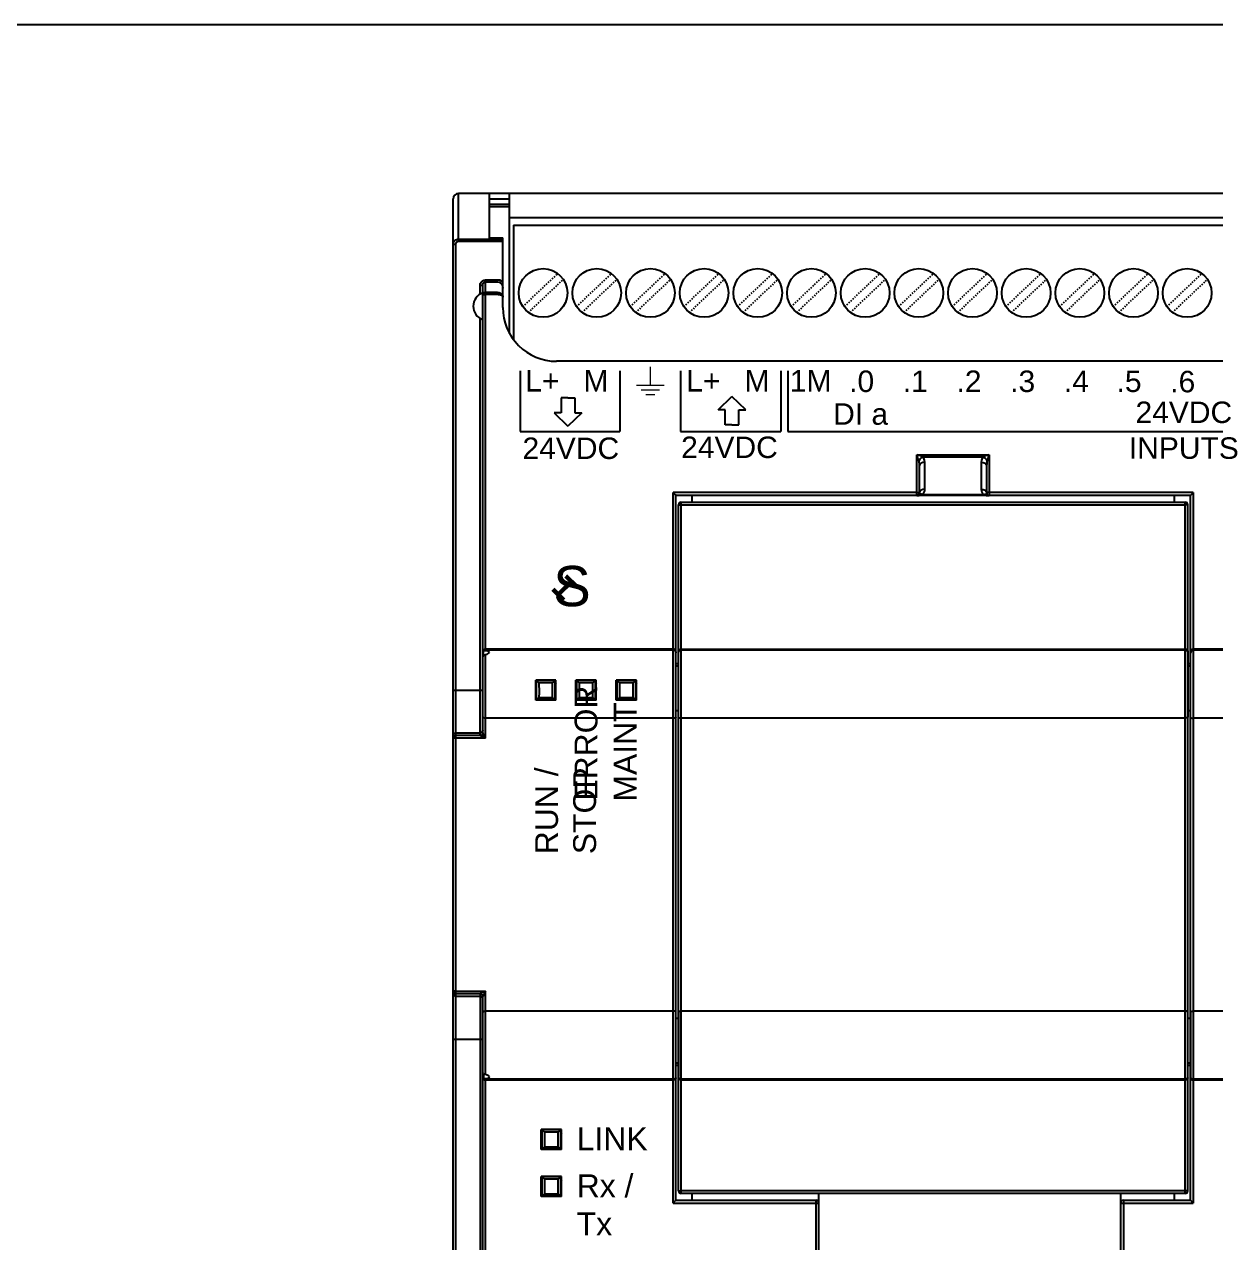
# Model space of a CAD drawing. Header units: inches. Extents: x 57 to 2760, y -193 to 2149.
# Drawn here: x 208 to 296.8, y 1924.6 to 2015.4 of the extents above; entities that cross this region are included whole.
import ezdxf

# ---------------------------------------------------------------- set-up
doc = ezdxf.new("R2010")
doc.units = ezdxf.units.IN
doc.header["$MEASUREMENT"] = 0
doc.linetypes.add('DOT', pattern=[0.2, 0.1, -0.1])
doc.styles.get("Standard").update_dxf_attribs({"font": 'arial.ttf'})

msp = doc.modelspace()

# ---------------------------------------------------------------- linework, layer by layer
at = {"color": 7, "linetype": 'Continuous'}
for p, q in [((239.97114, 1903.19462), (239.97114, 2002.39462)), ((240.37114, 1999.23994), (240.37114, 2002.79462)), ((349.57114, 2002.79462), (240.37114, 2002.79462)), ((242.67114, 1999.47104), (242.67114, 2002.79462)), ((242.67114, 2002.39462), (244.17114, 2002.39462)), ((244.17114, 1992.35813), (244.17114, 2002.79462)), ((242.67114, 2001.99462), (244.17114, 2001.99462)), ((244.17114, 2001.79462), (242.67114, 2001.79462)), ((325.17114, 2000.98462), (244.17114, 2000.98462)), ((244.46114, 2000.44462), (244.46114, 1991.90801)), ((244.46114, 2000.44462), (324.88114, 2000.44462)), ((242.67114, 1999.49763), (243.67114, 1999.49763)), ((243.67114, 1994.29462), (243.67114, 1999.49762)), ((240.17114, 1906.56641), (240.17114, 1999.02283)), ((240.37114, 1999.39967), (243.67114, 1999.39967)), ((240.37114, 1999.23994), (243.67114, 1999.23994)), ((243.67114, 1999.47104), (242.67114, 1999.47104)), ((241.97114, 1995.29265), (241.97114, 1995.93713)), ((242.17114, 1968.58396), (242.17114, 1995.96728)), ((242.37114, 1968.73047), (242.37114, 1996.3686)), ((242.37114, 1996.3686), (243.27114, 1996.3686)), ((242.37114, 1996.20602), (243.27114, 1996.20602)), ((243.27114, 1995.4303), (242.37114, 1995.4303)), ((243.27114, 1995.25745), (242.37114, 1995.25745)), ((241.97114, 1962.41023), (241.97114, 1993.49659)), ((335.67114, 1990.29462), (247.67117, 1990.29462)), ((274.52114, 1980.29462), (274.52114, 1983.33095)), ((274.62741, 1983.0108), (274.52114, 1983.33095)), ((274.6697, 1983.28107), (274.52114, 1983.33095)), ((274.52114, 1983.33095), (279.92114, 1983.33095)), ((274.78901, 1983.24028), (274.6697, 1983.28107)), ((274.88638, 1983.2064), (274.78901, 1983.24028)), ((274.96597, 1983.17812), (274.88638, 1983.2064)), ((274.96597, 1983.17812), (279.47631, 1983.17812)), ((279.553, 1983.20538), (279.47631, 1983.17812)), ((279.64893, 1983.23879), (279.553, 1983.20538)), ((279.76996, 1983.28018), (279.64893, 1983.23879)), ((279.92114, 1983.33095), (279.76996, 1983.28018)), ((279.92114, 1983.33095), (279.84941, 1983.11541)), ((279.92114, 1983.33095), (279.92114, 1980.29462)), ((274.66942, 1982.88252), (274.62741, 1983.0108)), ((274.72114, 1980.49462), (274.72114, 1982.50865)), ((275.12114, 1980.77055), (275.12114, 1982.78458)), ((279.32114, 1982.78458), (279.32114, 1980.77055)), ((279.72114, 1982.50865), (279.72114, 1980.49462)), ((279.84941, 1983.11541), (279.77286, 1982.88252)), ((256.37114, 1927.5811), (256.37114, 1980.50814)), ((274.52114, 1980.50814), (256.37114, 1980.50814)), ((295.12114, 1980.50814), (279.92114, 1980.50814)), ((295.12114, 1980.50814), (295.12114, 1927.5811)), ((256.57114, 1968.66673), (256.57114, 1980.29507)), ((256.57114, 1927.79417), (256.57114, 1980.29507)), ((294.92114, 1980.29462), (256.57114, 1980.29462)), ((256.77114, 1928.49462), (256.77114, 1979.59462)), ((256.97114, 1928.29462), (256.97114, 1979.79462)), ((256.97114, 1979.79462), (294.52114, 1979.79462)), ((256.97114, 1979.79462), (294.52114, 1979.79462)), ((256.97114, 1979.6077), (294.52114, 1979.6077)), ((257.77114, 1979.79462), (257.77114, 1980.29462)), ((279.92114, 1980.29462), (274.52114, 1980.29462)), ((274.73927, 1980.3968), (274.66594, 1980.35665)), ((274.73412, 1980.30764), (274.79633, 1980.3169)), ((279.48675, 1980.35666), (274.95552, 1980.35666)), ((279.70301, 1980.3968), (279.77635, 1980.35666)), ((279.81582, 1980.29773), (279.92114, 1980.29462)), ((293.72114, 1979.79462), (293.72114, 1980.29462)), ((294.52114, 1928.29462), (294.52114, 1979.79462)), ((294.72114, 1928.49462), (294.72114, 1979.59462)), ((294.92114, 1927.79417), (294.92114, 1980.29507)), ((242.18636, 1968.66021), (242.17114, 1968.58396)), ((242.22114, 1968.67134), (242.18407, 1968.61279)), ((242.22114, 1968.36352), (242.22114, 1968.67134)), ((256.37114, 1968.8506), (242.37114, 1968.8506)), ((256.37114, 1968.7832), (242.37114, 1968.7832)), ((256.55592, 1968.66021), (256.57114, 1968.58396)), ((256.97114, 1968.8506), (294.52114, 1968.8506)), ((294.52114, 1968.7832), (256.97114, 1968.7832)), ((294.72114, 1968.58396), (294.69434, 1968.68358)), ((294.70539, 1968.73824), (294.72114, 1968.66673)), ((294.72114, 1968.66673), (294.72114, 1963.79106)), ((347.57114, 1968.8506), (295.12114, 1968.8506)), ((347.57114, 1968.7832), (295.12114, 1968.7832)), ((242.18407, 1968.61279), (242.17114, 1968.54547)), ((242.17114, 1962.60947), (242.17114, 1968.54547)), ((242.37114, 1962.21162), (242.37114, 1968.44026)), ((256.57114, 1941.79818), (256.57114, 1968.58396)), ((256.77114, 1967.74748), (256.57114, 1967.74748)), ((294.92114, 1967.74748), (294.72114, 1967.74748)), ((256.77114, 1967.58777), (256.57114, 1967.58777)), ((294.92114, 1967.58777), (294.72114, 1967.58777)), ((246.11947, 1966.54629), (246.16438, 1966.50138)), ((247.62281, 1966.54629), (246.11947, 1966.54629)), ((246.16438, 1966.50138), (246.19361, 1966.50086)), ((246.19361, 1966.50086), (246.20823, 1966.5006)), ((247.53405, 1966.5006), (246.20823, 1966.5006)), ((247.37715, 1966.33677), (246.36513, 1966.33677)), ((247.53405, 1966.5006), (247.5779, 1966.50138)), ((247.62281, 1966.54629), (247.5779, 1966.50138)), ((247.59658, 1966.02065), (247.59575, 1965.8733)), ((247.6221, 1966.30786), (247.60425, 1966.29458)), ((247.60425, 1966.29458), (247.62186, 1966.22888)), ((249.16438, 1966.50138), (249.11947, 1966.54629)), ((250.62281, 1966.54629), (249.11947, 1966.54629)), ((249.13803, 1966.29458), (249.12041, 1966.22888)), ((249.14572, 1966.01794), (249.14417, 1966.1434)), ((249.14654, 1965.87047), (249.14572, 1966.01794)), ((249.16438, 1966.50138), (249.19361, 1966.50086)), ((249.19361, 1966.50086), (249.20823, 1966.5006)), ((250.53405, 1966.5006), (249.20823, 1966.5006)), ((250.37715, 1966.33677), (249.36513, 1966.33677)), ((250.53405, 1966.5006), (250.5779, 1966.50138)), ((250.5779, 1966.50138), (250.62281, 1966.54629)), ((250.59658, 1966.02065), (250.59575, 1965.8733)), ((250.6221, 1966.30786), (250.60425, 1966.29458)), ((250.60425, 1966.29458), (250.62186, 1966.22888)), ((252.16438, 1966.50138), (252.11947, 1966.54629)), ((253.62281, 1966.54629), (252.11947, 1966.54629)), ((252.13803, 1966.29458), (252.12041, 1966.22888)), ((252.14572, 1966.01794), (252.14417, 1966.1434)), ((252.14654, 1965.87047), (252.14572, 1966.01794)), ((252.16438, 1966.50138), (252.19361, 1966.50086)), ((252.19361, 1966.50086), (252.20823, 1966.5006)), ((253.53405, 1966.5006), (252.20823, 1966.5006)), ((253.37715, 1966.33677), (252.36513, 1966.33677)), ((253.53405, 1966.5006), (253.5779, 1966.50138)), ((253.5779, 1966.50138), (253.62281, 1966.54629)), ((253.59658, 1966.02065), (253.59575, 1965.8733)), ((253.6221, 1966.30786), (253.60425, 1966.29458)), ((253.60425, 1966.29458), (253.62186, 1966.22888)), ((239.97114, 1965.79462), (242.17114, 1965.79462)), ((246.11947, 1965.04295), (246.16438, 1965.08786)), ((247.62281, 1965.04295), (246.11947, 1965.04295)), ((246.20822, 1965.08864), (246.16438, 1965.08786)), ((246.20822, 1965.08864), (247.53406, 1965.08864)), ((246.36513, 1965.25247), (247.37715, 1965.25247)), ((247.54867, 1965.08838), (247.53406, 1965.08864)), ((247.5779, 1965.08786), (247.54867, 1965.08838)), ((247.62281, 1965.04295), (247.5779, 1965.08786)), ((247.59575, 1965.8733), (247.59574, 1965.71831)), ((247.59574, 1965.71831), (247.59656, 1965.5705)), ((247.59656, 1965.5705), (247.59813, 1965.44499)), ((247.60425, 1965.29466), (247.62187, 1965.36036)), ((249.16438, 1965.08786), (249.11947, 1965.04295)), ((250.62281, 1965.04295), (249.11947, 1965.04295)), ((249.12018, 1965.28138), (249.13803, 1965.29466)), ((249.13803, 1965.29466), (249.12041, 1965.36036)), ((249.14569, 1965.56763), (249.14653, 1965.71511)), ((249.14653, 1965.71511), (249.14654, 1965.87047)), ((249.20822, 1965.08864), (249.16438, 1965.08786)), ((249.20822, 1965.08864), (250.53406, 1965.08864)), ((249.36513, 1965.25247), (250.37715, 1965.25247)), ((250.5779, 1965.08786), (250.53406, 1965.08864)), ((250.5779, 1965.08786), (250.62281, 1965.04295)), ((250.59575, 1965.8733), (250.59574, 1965.71831)), ((250.59574, 1965.71831), (250.59656, 1965.5705)), ((250.59656, 1965.5705), (250.59813, 1965.44499)), ((250.60425, 1965.29466), (250.62187, 1965.36036)), ((252.16438, 1965.08786), (252.11947, 1965.04295)), ((253.62281, 1965.04295), (252.11947, 1965.04295)), ((252.12018, 1965.28138), (252.13803, 1965.29466)), ((252.13803, 1965.29466), (252.12041, 1965.36036)), ((252.14569, 1965.56763), (252.14653, 1965.71511)), ((252.14653, 1965.71511), (252.14654, 1965.87047)), ((252.20822, 1965.08864), (252.16438, 1965.08786)), ((252.20822, 1965.08864), (253.53406, 1965.08864)), ((252.36513, 1965.25247), (253.37715, 1965.25247)), ((253.5779, 1965.08786), (253.53406, 1965.08864)), ((253.5779, 1965.08786), (253.62281, 1965.04295)), ((253.59575, 1965.8733), (253.59574, 1965.71831)), ((253.59574, 1965.71831), (253.59656, 1965.5705)), ((253.59656, 1965.5705), (253.59813, 1965.44499)), ((253.60425, 1965.29466), (253.62187, 1965.36036)), ((256.77114, 1964.2614), (256.57114, 1964.2614)), ((294.92114, 1964.2614), (294.72114, 1964.2614)), ((256.37114, 1963.71075), (242.37114, 1963.71075)), ((294.52114, 1963.71075), (256.97114, 1963.71075)), ((347.57114, 1963.71075), (295.12114, 1963.71075)), ((240.17114, 1962.6068), (241.97114, 1962.6068)), ((241.97356, 1962.40638), (240.17114, 1962.40638)), ((242.04681, 1962.37193), (242.00943, 1962.3899)), ((242.13293, 1962.32986), (242.04681, 1962.37193)), ((242.19029, 1962.57067), (242.1783, 1962.5939)), ((242.23593, 1962.48079), (242.19029, 1962.57067)), ((242.37114, 1962.21162), (242.23593, 1962.48079)), ((242.37114, 1962.21162), (240.17114, 1962.21162)), ((240.17114, 1943.37762), (242.37114, 1943.37762)), ((242.07502, 1943.23102), (242.03478, 1943.2115)), ((242.19336, 1943.28918), (242.07502, 1943.23102)), ((242.37114, 1943.37762), (242.19336, 1943.28918)), ((242.37114, 1943.37762), (242.22308, 1943.08304)), ((242.37114, 1937.14898), (242.37114, 1943.37762)), ((240.17114, 1943.18286), (241.97356, 1943.18286)), ((240.17114, 1942.98244), (241.97114, 1942.98244)), ((241.97114, 1943.179), (241.97114, 1912.09265)), ((242.17114, 1937.04377), (242.17114, 1942.97977)), ((242.22308, 1943.08304), (242.19385, 1943.02554)), ((256.37114, 1941.87849), (242.37114, 1941.87849)), ((256.77114, 1941.79818), (256.77114, 1937.00654)), ((294.52114, 1941.87849), (256.97114, 1941.87849)), ((294.92114, 1941.79818), (294.92114, 1937.00527)), ((347.57114, 1941.87849), (295.12114, 1941.87849)), ((256.77114, 1941.32784), (256.57114, 1941.32784)), ((294.92114, 1941.32784), (294.72114, 1941.32784)), ((239.97114, 1939.79462), (242.17114, 1939.79462)), ((256.77114, 1938.00147), (256.57114, 1938.00147)), ((256.77114, 1937.84176), (256.57114, 1937.84176)), ((294.92114, 1938.00147), (294.72114, 1938.00147)), ((294.92114, 1937.84176), (294.72114, 1937.84176)), ((242.17114, 1909.62194), (242.17114, 1937.00527)), ((242.22114, 1937.22572), (242.22114, 1936.9179)), ((242.37114, 1909.22064), (242.37114, 1936.85877)), ((256.57114, 1927.79417), (256.57114, 1936.92251)), ((256.7984, 1936.90755), (256.77116, 1937.00511)), ((294.93636, 1936.92903), (294.92114, 1937.00527)), ((256.37114, 1936.80604), (242.37114, 1936.80604)), ((256.37114, 1936.73864), (242.37114, 1936.73864)), ((294.52114, 1936.80874), (256.97114, 1936.80874)), ((294.52114, 1936.74111), (256.97114, 1936.74111)), ((347.57114, 1936.80604), (295.12114, 1936.80604)), ((347.57114, 1936.73864), (295.12114, 1936.73864)), ((248.0394, 1933.07141), (246.53606, 1933.07141)), ((246.53606, 1933.07141), (246.58097, 1933.0265)), ((246.58097, 1933.0265), (246.6102, 1933.02598)), ((246.6102, 1933.02598), (246.62482, 1933.02572)), ((247.95065, 1933.02572), (246.62482, 1933.02572)), ((247.79374, 1932.86189), (246.78172, 1932.86189)), ((247.95065, 1933.02572), (247.99449, 1933.0265)), ((248.0394, 1933.07141), (247.99449, 1933.0265)), ((248.01234, 1932.39842), (248.01233, 1932.24343)), ((248.01317, 1932.54577), (248.01234, 1932.39842)), ((248.03869, 1932.83298), (248.02085, 1932.8197)), ((248.02085, 1932.8197), (248.03846, 1932.754)), ((246.53606, 1931.56807), (246.58097, 1931.61298)), ((248.0394, 1931.56807), (246.53606, 1931.56807)), ((246.62481, 1931.61376), (246.58097, 1931.61298)), ((246.62481, 1931.61376), (247.95065, 1931.61376)), ((246.78172, 1931.77758), (247.79374, 1931.77758)), ((247.96527, 1931.6135), (247.95065, 1931.61376)), ((247.99449, 1931.61298), (247.96527, 1931.6135)), ((248.0394, 1931.56807), (247.99449, 1931.61298)), ((248.01233, 1932.24343), (248.01316, 1932.09562)), ((248.01316, 1932.09562), (248.01472, 1931.97011)), ((248.02085, 1931.81978), (248.03846, 1931.88548)), ((246.53606, 1929.57141), (246.58097, 1929.5265)), ((248.0394, 1929.57141), (246.53606, 1929.57141)), ((246.58097, 1929.5265), (246.6102, 1929.52598)), ((246.6102, 1929.52598), (246.62482, 1929.52572)), ((247.95065, 1929.52572), (246.62482, 1929.52572)), ((247.79374, 1929.36189), (246.78172, 1929.36189)), ((247.95065, 1929.52572), (247.99449, 1929.5265)), ((248.0394, 1929.57141), (247.99449, 1929.5265)), ((248.01234, 1928.89842), (248.01233, 1928.74343)), ((248.01233, 1928.74343), (248.01316, 1928.59562)), ((248.01317, 1929.04577), (248.01234, 1928.89842)), ((248.03869, 1929.33298), (248.02085, 1929.3197)), ((248.02085, 1929.3197), (248.03846, 1929.254)), ((246.53606, 1928.06807), (246.58097, 1928.11298)), ((248.0394, 1928.06807), (246.53606, 1928.06807)), ((246.62481, 1928.11376), (246.58097, 1928.11298)), ((246.62481, 1928.11376), (247.95065, 1928.11376)), ((246.78172, 1928.27758), (247.79374, 1928.27758)), ((247.96527, 1928.1135), (247.95065, 1928.11376)), ((247.99449, 1928.11298), (247.96527, 1928.1135)), ((248.0394, 1928.06807), (247.99449, 1928.11298)), ((248.01316, 1928.59562), (248.01472, 1928.47011)), ((248.02085, 1928.31978), (248.03846, 1928.38548)), ((256.57114, 1927.79462), (267.02114, 1927.79462)), ((294.52114, 1928.48139), (256.97114, 1928.48139)), ((294.52114, 1928.29462), (256.97114, 1928.29462)), ((294.52114, 1928.29462), (256.97114, 1928.29462)), ((257.77114, 1927.79462), (257.77114, 1928.29462)), ((267.02114, 1903.90033), (267.02114, 1927.79462)), ((267.22114, 1904.1282), (267.22114, 1928.29462)), ((289.72114, 1904.12831), (289.72114, 1928.29462)), ((289.92114, 1927.79462), (294.92114, 1927.79462)), ((289.92114, 1927.79462), (289.92114, 1903.90033)), ((293.72114, 1927.79462), (293.72114, 1928.29462)), ((256.37114, 1927.5811), (267.02114, 1927.5811)), ((267.22114, 1904.12831), (267.22114, 1927.59462)), ((289.92114, 1927.5811), (295.12114, 1927.5811))]:
    msp.add_line(p, q, dxfattribs=at)
at = {"linetype": 'DOT'}
for p, q in [((245.16529, 1994.37139), (247.76437, 1996.83344)), ((249.16529, 1994.37139), (251.76437, 1996.83344)), ((253.16529, 1994.37139), (255.76437, 1996.83344)), ((257.16529, 1994.37139), (259.76437, 1996.83344)), ((261.16529, 1994.37139), (263.76437, 1996.83344)), ((265.16529, 1994.37139), (267.76437, 1996.83344)), ((269.16529, 1994.37139), (271.76437, 1996.83344)), ((273.16529, 1994.37139), (275.76437, 1996.83344)), ((277.16529, 1994.37139), (279.76437, 1996.83344)), ((281.16529, 1994.37139), (283.76437, 1996.83344)), ((285.16529, 1994.37139), (287.76437, 1996.83344)), ((289.16529, 1994.37139), (291.76437, 1996.83344)), ((293.16529, 1994.37139), (295.76437, 1996.83344)), ((245.57791, 1993.9358), (248.17699, 1996.39785)), ((249.57791, 1993.9358), (252.17699, 1996.39785)), ((253.57791, 1993.9358), (256.17699, 1996.39785)), ((257.57791, 1993.9358), (260.17699, 1996.39785)), ((261.57791, 1993.9358), (264.17699, 1996.39785)), ((265.57791, 1993.9358), (268.17699, 1996.39785)), ((269.57791, 1993.9358), (272.17699, 1996.39785)), ((273.57791, 1993.9358), (276.17699, 1996.39785)), ((277.57791, 1993.9358), (280.17699, 1996.39785)), ((281.57791, 1993.9358), (284.17699, 1996.39785)), ((285.57791, 1993.9358), (288.17699, 1996.39785)), ((289.57791, 1993.9358), (292.17699, 1996.39785)), ((293.57791, 1993.9358), (296.17699, 1996.39785))]:
    msp.add_line(p, q, dxfattribs=at)
for p, q in [((244.95614, 1989.58839), (244.95614, 1985.07481)), ((252.38614, 1989.58839), (252.38614, 1985.07481)), ((256.91139, 1989.5888), (256.91139, 1985.07521)), ((264.38614, 1989.5888), (264.38614, 1985.07521)), ((264.91139, 1989.5888), (264.91139, 1985.07521)), ((248.01169, 1987.57041), (248.01169, 1986.45202)), ((248.52574, 1987.57041), (248.01169, 1987.57041)), ((248.52574, 1987.57041), (249.03979, 1987.57041)), ((249.03979, 1987.57041), (249.03979, 1986.45202)), ((259.71885, 1986.68158), (260.74695, 1987.67906)), ((261.77506, 1986.68158), (260.74695, 1987.67906)), ((247.49764, 1986.45202), (248.52574, 1985.45454)), ((248.01169, 1986.45202), (247.49764, 1986.45202)), ((249.55384, 1986.45202), (248.52574, 1985.45454)), ((249.03979, 1986.45202), (249.55384, 1986.45202)), ((260.23291, 1986.68158), (259.71885, 1986.68158)), ((260.23291, 1985.56319), (260.23291, 1986.68158)), ((261.261, 1985.56319), (261.261, 1986.68158)), ((261.261, 1986.68158), (261.77506, 1986.68158)), ((244.95614, 1985.07481), (252.38614, 1985.07481)), ((256.91139, 1985.07521), (264.38614, 1985.07521)), ((260.74696, 1985.56319), (260.23291, 1985.56319)), ((260.74695, 1985.56319), (261.261, 1985.56319)), ((264.91139, 1985.07521), (324.38614, 1985.07521)), ((248.28677, 1974.23342), (249.08845, 1973.4415)), ((248.35704, 1974.30458), (249.15871, 1973.51266)), ((248.4273, 1974.37574), (249.22897, 1973.58382)), ((247.3268, 1973.23651), (248.12847, 1972.44459)), ((247.39706, 1973.30766), (248.19874, 1972.51575)), ((247.46732, 1973.37882), (248.269, 1972.58691)), ((248.63602, 1973.89182), (247.79746, 1973.05359)), ((248.70671, 1973.8211), (247.86816, 1972.98286)), ((248.77741, 1973.75037), (247.93885, 1972.91214))]:
    msp.add_line(p, q)
at = {"color": 7, "linetype": 'Continuous', "lineweight": 15}
for p, q in [((254.66764, 1988.50506), (254.66764, 1989.87006)), ((253.64389, 1988.50506), (255.69139, 1988.50506)), ((253.98514, 1988.16381), (255.35014, 1988.16381)), ((254.32639, 1987.82256), (255.00889, 1987.82256))]:
    msp.add_line(p, q, dxfattribs=at)
msp.add_lwpolyline([(60.46636, 2015.39461), (1098.54819, 2015.39461), (1098.54819, 1083.9003), (60.46636, 1083.9003)], close=True)
at = {"color": 7, "linetype": 'Continuous'}
for points in [[(239.97114, 1998.98957), (239.97566, 1999.05103), (239.99043, 1999.1154), (240.01666, 1999.17957), (240.05455, 1999.24022), (240.10333, 1999.29418), (240.16152, 1999.33884), (240.22724, 1999.37221), (240.29802, 1999.39276), (240.37114, 1999.39967)], [(239.97114, 1998.98957), (239.99793, 1999.0062), (240.07114, 1999.01838), (240.17114, 1999.02283)], [(240.17114, 1999.02283), (240.1734, 1999.05536), (240.18078, 1999.08944), (240.19389, 1999.12341), (240.21283, 1999.15552), (240.23722, 1999.18409), (240.26632, 1999.20773), (240.29918, 1999.2254), (240.33457, 1999.23628), (240.37114, 1999.23994)], [(241.97114, 1995.93713), (241.99284, 1996.07728), (242.05386, 1996.19985), (242.14451, 1996.29262), (242.25324, 1996.34938), (242.37114, 1996.3686)], [(242.17114, 1995.9673), (242.14434, 1995.95222), (242.07114, 1995.94117), (241.97114, 1995.93713)], [(242.17114, 1995.96728), (242.18197, 1996.04476), (242.2125, 1996.11264), (242.25787, 1996.16403), (242.31229, 1996.19544), (242.37114, 1996.20602)], [(243.27114, 1996.3686), (243.4137, 1996.35006), (243.54924, 1996.29482), (243.67114, 1996.20376)], [(243.27114, 1996.20602), (243.38861, 1996.18596), (243.49762, 1996.1261), (243.5883, 1996.02838), (243.64943, 1995.89911), (243.67114, 1995.75145)], [(242.17114, 1995.23711), (242.18636, 1995.31104), (242.22972, 1995.37372), (242.2946, 1995.41559), (242.37114, 1995.4303)], [(242.37114, 1995.25745), (242.29435, 1995.2559), (242.22909, 1995.25143), (242.186, 1995.24481), (242.17114, 1995.23711)], [(243.27115, 1995.4303), (243.33808, 1995.42535), (243.39673, 1995.41256), (243.44702, 1995.39458), (243.48982, 1995.37325), (243.52645, 1995.34958), (243.55818, 1995.32385), (243.58619, 1995.29569), (243.61094, 1995.26463), (243.63195, 1995.23099), (243.6487, 1995.19542), (243.66087, 1995.15858), (243.66838, 1995.12073), (243.67114, 1995.07956)], [(243.67114, 1995.07959), (243.66838, 1995.10046), (243.66087, 1995.11964), (243.6487, 1995.13832), (243.63196, 1995.15636), (243.61096, 1995.17341), (243.58621, 1995.18916), (243.5582, 1995.20345), (243.52647, 1995.2165), (243.48986, 1995.2285), (243.44707, 1995.23932), (243.3968, 1995.24845), (243.33816, 1995.25494), (243.27125, 1995.25745)], [(274.96597, 1983.17812), (274.84653, 1983.10166), (274.74307, 1982.99853), (274.66942, 1982.88252)], [(275.12114, 1982.78458), (275.10135, 1982.93403), (275.04761, 1983.06593), (274.96597, 1983.17812)], [(279.47631, 1983.17812), (279.39441, 1983.06554), (279.34065, 1982.93303), (279.32114, 1982.78458)], [(279.47631, 1983.17812), (279.59575, 1983.10167), (279.69921, 1982.99853), (279.77286, 1982.88252)], [(274.72114, 1982.50865), (274.71453, 1982.65075), (274.69663, 1982.77603), (274.66942, 1982.88252)], [(275.12114, 1982.78458), (274.96808, 1982.76358), (274.83831, 1982.70377), (274.75159, 1982.61425), (274.72114, 1982.50865)], [(279.32114, 1982.78458), (279.47421, 1982.76357), (279.60398, 1982.70376), (279.69069, 1982.61424), (279.72114, 1982.50865)], [(279.77286, 1982.88252), (279.74558, 1982.77569), (279.72765, 1982.64977), (279.72114, 1982.50866)], [(256.57114, 1980.29507), (256.55632, 1980.31495), (256.5212, 1980.35381), (256.47503, 1980.40249), (256.42341, 1980.4555), (256.37114, 1980.50814)], [(274.52114, 1980.50814), (274.59544, 1980.50717), (274.66058, 1980.50431), (274.70562, 1980.49984), (274.72114, 1980.49462)], [(275.12114, 1980.77055), (274.96807, 1980.74955), (274.8383, 1980.68973), (274.75159, 1980.60021), (274.72114, 1980.49462)], [(274.95552, 1980.35666), (275.02163, 1980.43962), (275.07361, 1980.5365), (275.10826, 1980.64689), (275.12114, 1980.77055)], [(279.32114, 1980.77055), (279.33402, 1980.64688), (279.36867, 1980.53649), (279.42065, 1980.43961), (279.48675, 1980.35666)], [(279.32114, 1980.77055), (279.47421, 1980.74955), (279.60398, 1980.68973), (279.69069, 1980.60021), (279.72114, 1980.49462)], [(279.92114, 1980.50814), (279.84684, 1980.50717), (279.7817, 1980.50431), (279.73666, 1980.49984), (279.72114, 1980.49462)], [(294.92114, 1980.29507), (294.93596, 1980.31495), (294.97107, 1980.35381), (295.01725, 1980.40249), (295.06886, 1980.4555), (295.12114, 1980.50814)], [(256.77114, 1979.59462), (256.79684, 1979.60104), (256.87016, 1979.60591), (256.97114, 1979.6077)], [(274.52114, 1980.29462), (274.59631, 1980.2962), (274.66741, 1980.30065), (274.73412, 1980.30764)], [(274.95552, 1980.35667), (274.84006, 1980.3968), (274.73927, 1980.3968)], [(274.79633, 1980.3169), (274.85399, 1980.32822), (274.90712, 1980.3415), (274.95553, 1980.35666)], [(279.48675, 1980.35666), (279.54864, 1980.33783), (279.6294, 1980.31986)], [(279.48676, 1980.35665), (279.60222, 1980.3968), (279.70301, 1980.3968)], [(279.6294, 1980.31986), (279.71856, 1980.30636), (279.81582, 1980.29773)], [(294.72114, 1979.59462), (294.69544, 1979.60104), (294.62212, 1979.60591), (294.52114, 1979.6077)], [(242.17114, 1968.66673), (242.18185, 1968.7261), (242.21137, 1968.77733), (242.25514, 1968.81651), (242.30984, 1968.84175), (242.37114, 1968.8506)], [(242.37114, 1968.7832), (242.2946, 1968.76804), (242.22972, 1968.72485), (242.18636, 1968.66021)], [(242.37114, 1968.73047), (242.316, 1968.72631), (242.26359, 1968.70549), (242.22114, 1968.67134)], [(242.67114, 1968.6137), (242.65019, 1968.65723), (242.58898, 1968.69181), (242.49286, 1968.71616), (242.37114, 1968.73047)], [(256.54076, 1968.76415), (256.50099, 1968.80657), (256.44409, 1968.83793), (256.37114, 1968.8506)], [(256.37114, 1968.7832), (256.44768, 1968.76804), (256.51256, 1968.72485), (256.55592, 1968.66021)], [(256.57114, 1968.66673), (256.56382, 1968.71601), (256.54076, 1968.76415)], [(256.77114, 1968.66673), (256.78684, 1968.73814), (256.82928, 1968.79634), (256.89403, 1968.83638), (256.97114, 1968.8506)], [(256.77114, 1968.58396), (256.79793, 1968.68358), (256.87114, 1968.75651), (256.97114, 1968.7832)], [(294.52114, 1968.8506), (294.59813, 1968.83643), (294.66275, 1968.79657), (294.70539, 1968.73824)], [(294.69434, 1968.68358), (294.62114, 1968.75651), (294.52114, 1968.7832)], [(294.92114, 1968.66673), (294.92846, 1968.71601), (294.95152, 1968.76415), (294.99129, 1968.80657), (295.04819, 1968.83793), (295.12114, 1968.8506)], [(295.12114, 1968.7832), (295.0446, 1968.76804), (294.97972, 1968.72485), (294.93636, 1968.66021), (294.92114, 1968.58396)], [(242.17114, 1968.23765), (242.18407, 1968.30498), (242.22114, 1968.36352)], [(242.22114, 1968.36352), (242.26359, 1968.39904), (242.316, 1968.42541), (242.37114, 1968.44026)], [(242.37114, 1968.44026), (242.49286, 1968.47079), (242.58898, 1968.5145), (242.65019, 1968.56439), (242.67114, 1968.6137)], [(246.11947, 1965.04295), (246.12095, 1965.54183), (246.12095, 1966.04776), (246.11947, 1966.54629)], [(246.16438, 1966.50138), (246.16579, 1966.03173), (246.16579, 1965.55779), (246.16438, 1965.08786)], [(246.20823, 1966.5006), (246.25878, 1966.44626), (246.31113, 1966.39166), (246.36513, 1966.33677)], [(246.36519, 1966.33677), (246.3658, 1965.61338), (246.36519, 1965.25247)], [(247.37709, 1965.25247), (247.37648, 1965.97584), (247.37709, 1966.33677)], [(247.53405, 1966.5006), (247.4835, 1966.44626), (247.43115, 1966.39166), (247.37715, 1966.33677)], [(247.5779, 1965.08786), (247.57649, 1965.55779), (247.57649, 1966.03173), (247.5779, 1966.50138)], [(247.60425, 1966.29458), (247.60287, 1966.28726), (247.60156, 1966.26804), (247.60032, 1966.23771), (247.59918, 1966.1969), (247.59816, 1966.1463), (247.59658, 1966.02065)], [(247.62281, 1965.04295), (247.62133, 1965.54183), (247.62133, 1966.04776), (247.62281, 1966.54629)], [(249.11947, 1965.04295), (249.12095, 1965.54183), (249.12095, 1966.04776), (249.11947, 1966.54629)], [(249.14417, 1966.1434), (249.14315, 1966.19476), (249.14198, 1966.2369), (249.14071, 1966.26826), (249.13937, 1966.28758), (249.13803, 1966.29458)], [(249.16438, 1966.50138), (249.16579, 1966.03173), (249.16579, 1965.55779), (249.16438, 1965.08786)], [(249.20823, 1966.5006), (249.25878, 1966.44626), (249.31112, 1966.39167), (249.36513, 1966.33677)], [(249.36519, 1966.33677), (249.3658, 1965.61338), (249.36519, 1965.25247)], [(250.37709, 1965.25247), (250.37648, 1965.97584), (250.37709, 1966.33677)], [(250.53405, 1966.5006), (250.4835, 1966.44626), (250.43116, 1966.39167), (250.37715, 1966.33677)], [(250.5779, 1965.08786), (250.57649, 1965.55779), (250.57649, 1966.03173), (250.5779, 1966.50138)], [(250.60425, 1966.29458), (250.60287, 1966.28726), (250.60156, 1966.26804), (250.60032, 1966.23771), (250.59918, 1966.1969), (250.59816, 1966.1463), (250.59658, 1966.02065)], [(250.62281, 1965.04295), (250.62133, 1965.54183), (250.62133, 1966.04776), (250.62281, 1966.54629)], [(252.11947, 1965.04295), (252.12095, 1965.54183), (252.12095, 1966.04776), (252.11947, 1966.54629)], [(252.14417, 1966.1434), (252.14315, 1966.19476), (252.14198, 1966.2369), (252.14071, 1966.26826), (252.13937, 1966.28758), (252.13803, 1966.29458)], [(252.16438, 1966.50138), (252.16579, 1966.03173), (252.16579, 1965.55779), (252.16438, 1965.08786)], [(252.20823, 1966.5006), (252.25877, 1966.44627), (252.31112, 1966.39167), (252.36513, 1966.33677)], [(252.36519, 1966.33677), (252.3658, 1965.61338), (252.36519, 1965.25247)], [(253.37709, 1965.25247), (253.37648, 1965.97584), (253.37709, 1966.33677)], [(253.53405, 1966.5006), (253.48351, 1966.44627), (253.43116, 1966.39167), (253.37715, 1966.33677)], [(253.5779, 1965.08786), (253.57649, 1965.55779), (253.57649, 1966.03173), (253.5779, 1966.50138)], [(253.60425, 1966.29458), (253.60287, 1966.28726), (253.60156, 1966.26804), (253.60032, 1966.23771), (253.59918, 1966.1969), (253.59816, 1966.1463), (253.59658, 1966.02065)], [(253.62281, 1965.04295), (253.62133, 1965.54183), (253.62133, 1966.04776), (253.62281, 1966.54629)], [(246.20822, 1965.08864), (246.25878, 1965.14298), (246.31113, 1965.19758), (246.36513, 1965.25247)], [(247.53406, 1965.08864), (247.4835, 1965.14298), (247.43115, 1965.19758), (247.37715, 1965.25247)], [(247.59813, 1965.44499), (247.59914, 1965.39423), (247.60028, 1965.35279), (247.60153, 1965.32167), (247.60287, 1965.30198), (247.60425, 1965.29466)], [(249.13803, 1965.29466), (249.13937, 1965.30168), (249.14068, 1965.32039), (249.14192, 1965.35042), (249.14307, 1965.39128), (249.1441, 1965.44201), (249.14569, 1965.56763)], [(249.20822, 1965.08864), (249.25878, 1965.14298), (249.31112, 1965.19757), (249.36513, 1965.25247)], [(250.53406, 1965.08864), (250.4835, 1965.14298), (250.43115, 1965.19757), (250.37715, 1965.25247)], [(250.59813, 1965.44499), (250.59914, 1965.39423), (250.60028, 1965.35279), (250.60153, 1965.32167), (250.60287, 1965.30198), (250.60425, 1965.29466)], [(252.13803, 1965.29466), (252.13937, 1965.30168), (252.14068, 1965.32039), (252.14192, 1965.35042), (252.14307, 1965.39128), (252.1441, 1965.44201), (252.14569, 1965.56763)], [(252.20822, 1965.08864), (252.25877, 1965.14297), (252.31112, 1965.19757), (252.36513, 1965.25247)], [(253.53406, 1965.08864), (253.48351, 1965.14297), (253.43116, 1965.19757), (253.37715, 1965.25247)], [(253.59813, 1965.44499), (253.59914, 1965.39423), (253.60028, 1965.35279), (253.60153, 1965.32167), (253.60287, 1965.30198), (253.60425, 1965.29466)], [(242.37114, 1963.71075), (242.2967, 1963.7164), (242.23188, 1963.73307), (242.18776, 1963.75859), (242.17114, 1963.79106)], [(256.57114, 1963.79106), (256.55724, 1963.76123), (256.51595, 1963.73529), (256.45108, 1963.71731), (256.37114, 1963.71075)], [(256.77114, 1963.79106), (256.79586, 1963.75195), (256.86739, 1963.72219), (256.97114, 1963.71075)], [(294.72114, 1963.79106), (294.69642, 1963.75195), (294.62489, 1963.72219), (294.52114, 1963.71075)], [(294.92114, 1963.79106), (294.93504, 1963.76123), (294.97633, 1963.73529), (295.0412, 1963.71731), (295.12114, 1963.71075)], [(239.97114, 1962.40756), (239.98636, 1962.4838), (240.02972, 1962.54844), (240.0946, 1962.59163), (240.17114, 1962.6068)], [(240.17114, 1962.40638), (240.13084, 1962.40229), (240.08854, 1962.38859), (240.04685, 1962.36323), (240.00962, 1962.32464), (239.98207, 1962.27212), (239.97114, 1962.20714)], [(242.11256, 1962.66515), (242.04768, 1962.62196), (241.97114, 1962.6068)], [(242.17114, 1962.60947), (242.14434, 1962.50985), (242.07114, 1962.43693), (241.97114, 1962.41023)], [(241.97356, 1962.40638), (241.97175, 1962.4083), (241.97114, 1962.41023)], [(242.17235, 1962.6051), (242.14492, 1962.50625), (242.07227, 1962.43362), (241.97356, 1962.40638)], [(242.00943, 1962.3899), (241.9959, 1962.39629), (241.98546, 1962.40114), (241.9781, 1962.40446), (241.97356, 1962.40638)], [(242.17114, 1962.80604), (242.15592, 1962.72979), (242.11256, 1962.66515)], [(242.37114, 1962.21162), (242.31077, 1962.24176), (242.13293, 1962.32986)], [(242.17235, 1962.6051), (242.17145, 1962.60727), (242.17114, 1962.60947)], [(242.1783, 1962.5939), (242.17462, 1962.60091), (242.17235, 1962.6051)], [(240.17114, 1962.21162), (240.09412, 1962.21128), (240.0284, 1962.21028), (239.98574, 1962.20882), (239.97114, 1962.20714)], [(239.97114, 1943.3821), (239.97399, 1943.34858), (239.9835, 1943.31315), (240.00114, 1943.27715), (240.02824, 1943.2427), (240.06574, 1943.21277), (240.11376, 1943.19124), (240.17114, 1943.18286)], [(240.17114, 1943.37762), (240.09412, 1943.37796), (240.0284, 1943.37896), (239.98574, 1943.38042), (239.97114, 1943.3821)], [(242.03478, 1943.2115), (241.99949, 1943.19463), (241.98438, 1943.1876), (241.97356, 1943.18286)], [(239.97114, 1943.18168), (239.98636, 1943.10544), (240.02972, 1943.0408), (240.0946, 1942.99761), (240.17114, 1942.98244)], [(241.97356, 1943.18286), (241.97172, 1943.1809), (241.97114, 1943.179)], [(241.97114, 1943.179), (242.07114, 1943.15231), (242.14434, 1943.07939), (242.17114, 1942.97977)], [(241.97114, 1942.98244), (242.04768, 1942.96728), (242.11256, 1942.92409), (242.15592, 1942.85945)], [(241.97356, 1943.18286), (242.07227, 1943.15562), (242.14492, 1943.08299), (242.17235, 1942.98414)], [(242.17235, 1942.98414), (242.17143, 1942.98191), (242.17114, 1942.97977)], [(242.19385, 1943.02554), (242.17776, 1942.9943), (242.17235, 1942.98414)], [(242.17114, 1941.79818), (242.18504, 1941.82801), (242.22633, 1941.85394), (242.2912, 1941.87193), (242.37114, 1941.87849)], [(256.57114, 1941.79818), (256.55724, 1941.82801), (256.51595, 1941.85394), (256.45108, 1941.87193), (256.37114, 1941.87849)], [(256.77114, 1941.79818), (256.79586, 1941.83729), (256.86739, 1941.86705), (256.97114, 1941.87849)], [(294.72114, 1941.79818), (294.69642, 1941.83729), (294.62489, 1941.86705), (294.52114, 1941.87849)], [(294.92114, 1941.79818), (294.93504, 1941.82801), (294.97633, 1941.85394), (295.0412, 1941.87193), (295.12114, 1941.87849)], [(242.22114, 1937.22572), (242.18407, 1937.28426), (242.17114, 1937.35159)], [(242.17114, 1937.04377), (242.18407, 1936.97645), (242.22114, 1936.9179)], [(242.37114, 1936.80604), (242.2946, 1936.8212), (242.22972, 1936.86439), (242.18636, 1936.92903), (242.17114, 1937.00527)], [(242.37114, 1936.73864), (242.30991, 1936.74747), (242.25538, 1936.77257), (242.21158, 1936.81165), (242.18188, 1936.86306), (242.17114, 1936.92251)], [(242.37114, 1937.14898), (242.316, 1937.16383), (242.26359, 1937.1902), (242.22114, 1937.22572)], [(242.22114, 1936.9179), (242.26359, 1936.88375), (242.316, 1936.86293), (242.37114, 1936.85877)], [(242.67114, 1936.97554), (242.65019, 1937.02485), (242.58898, 1937.07474), (242.49286, 1937.11845), (242.37114, 1937.14898)], [(242.37114, 1936.85877), (242.49286, 1936.87308), (242.58898, 1936.89743), (242.65019, 1936.93201), (242.67114, 1936.97554)], [(256.37114, 1936.80604), (256.44768, 1936.8212), (256.51256, 1936.86439), (256.55592, 1936.92903), (256.57114, 1937.00527)], [(256.57114, 1936.92251), (256.56382, 1936.87322), (256.54076, 1936.82509)], [(256.97114, 1936.74111), (256.89421, 1936.75526), (256.82973, 1936.79499), (256.78698, 1936.85334), (256.77114, 1936.92511)], [(256.97114, 1936.80873), (256.87153, 1936.8352), (256.7984, 1936.90755)], [(294.52114, 1936.80873), (294.62033, 1936.83496), (294.69358, 1936.90706), (294.72113, 1937.00654)], [(294.72114, 1936.92511), (294.70535, 1936.85345), (294.66279, 1936.79521), (294.59821, 1936.75532), (294.52114, 1936.74111)], [(294.92114, 1936.92251), (294.92846, 1936.87322), (294.95152, 1936.82509), (294.99129, 1936.78267), (295.04819, 1936.75131), (295.12114, 1936.73864)], [(295.12114, 1936.80604), (295.0446, 1936.8212), (294.97972, 1936.86439), (294.93636, 1936.92903)], [(256.54076, 1936.82509), (256.50099, 1936.78267), (256.44409, 1936.75131), (256.37114, 1936.73864)], [(246.53606, 1931.56807), (246.53755, 1932.06695), (246.53755, 1932.57288), (246.53606, 1933.07141)], [(246.58097, 1933.0265), (246.58238, 1932.55685), (246.58238, 1932.08291), (246.58097, 1931.61298)], [(246.62482, 1933.02572), (246.67538, 1932.97137), (246.72772, 1932.91678), (246.78172, 1932.86189)], [(246.78178, 1932.86189), (246.78239, 1932.1385), (246.78179, 1931.77758)], [(247.79368, 1931.77758), (247.79308, 1932.50096), (247.79368, 1932.86189)], [(247.95065, 1933.02572), (247.90009, 1932.97137), (247.84775, 1932.91678), (247.79374, 1932.86189)], [(247.99449, 1931.61298), (247.99308, 1932.08291), (247.99308, 1932.55685), (247.99449, 1933.0265)], [(248.02085, 1932.8197), (248.01947, 1932.81238), (248.01815, 1932.79316), (248.01691, 1932.76283), (248.01578, 1932.72201), (248.01475, 1932.67142), (248.01317, 1932.54577)], [(248.0394, 1931.56807), (248.03792, 1932.06695), (248.03792, 1932.57288), (248.0394, 1933.07141)], [(246.62481, 1931.61376), (246.67537, 1931.6681), (246.72772, 1931.7227), (246.78172, 1931.77758)], [(247.95065, 1931.61376), (247.90009, 1931.6681), (247.84774, 1931.7227), (247.79374, 1931.77758)], [(248.01472, 1931.97011), (248.01573, 1931.91935), (248.01687, 1931.87791), (248.01813, 1931.84679), (248.01947, 1931.8271), (248.02085, 1931.81978)], [(246.53606, 1928.06807), (246.53755, 1928.56695), (246.53755, 1929.07288), (246.53606, 1929.57141)], [(246.58097, 1929.5265), (246.58238, 1929.05685), (246.58238, 1928.58291), (246.58097, 1928.11298)], [(246.62482, 1929.52572), (246.67538, 1929.47137), (246.72772, 1929.41678), (246.78172, 1929.36189)], [(246.78178, 1929.36189), (246.78239, 1928.6385), (246.78179, 1928.27758)], [(247.79368, 1928.27758), (247.79308, 1929.00096), (247.79368, 1929.36189)], [(247.95065, 1929.52572), (247.90009, 1929.47137), (247.84775, 1929.41678), (247.79374, 1929.36189)], [(247.99449, 1928.11298), (247.99308, 1928.58291), (247.99308, 1929.05685), (247.99449, 1929.5265)], [(248.02085, 1929.3197), (248.01947, 1929.31238), (248.01815, 1929.29316), (248.01691, 1929.26283), (248.01578, 1929.22201), (248.01475, 1929.17142), (248.01317, 1929.04577)], [(248.0394, 1928.06807), (248.03792, 1928.56695), (248.03792, 1929.07288), (248.0394, 1929.57141)], [(246.62481, 1928.11376), (246.67537, 1928.1681), (246.72772, 1928.2227), (246.78172, 1928.27758)], [(247.95065, 1928.11376), (247.90009, 1928.1681), (247.84774, 1928.2227), (247.79374, 1928.27758)], [(248.01472, 1928.47011), (248.01573, 1928.41935), (248.01687, 1928.37791), (248.01813, 1928.34679), (248.01947, 1928.3271), (248.02085, 1928.31978)], [(256.57114, 1927.79417), (256.55632, 1927.77429), (256.5212, 1927.73543), (256.47503, 1927.68675), (256.42341, 1927.63374), (256.37114, 1927.5811)], [(256.77114, 1928.49462), (256.79684, 1928.48813), (256.87016, 1928.4832), (256.97114, 1928.48139)], [(294.72114, 1928.49462), (294.69543, 1928.48813), (294.62212, 1928.4832), (294.52114, 1928.48139)], [(294.92114, 1927.79417), (294.93596, 1927.77429), (294.97107, 1927.73543), (295.01725, 1927.68675), (295.06886, 1927.63374), (295.12114, 1927.5811)], [(267.02114, 1927.5811), (267.0616, 1927.58138), (267.10398, 1927.58232), (267.14565, 1927.58404), (267.18281, 1927.58666), (267.21026, 1927.59022), (267.22114, 1927.59462)], [(289.72114, 1927.59462), (289.72528, 1927.59188), (289.7391, 1927.58902), (289.76463, 1927.5862), (289.8034, 1927.58369), (289.85608, 1927.58184), (289.92114, 1927.5811)]]:
    msp.add_lwpolyline(points, dxfattribs=at)
for centre in [(246.67114, 1995.38462), (250.67114, 1995.38462), (254.67114, 1995.38462), (258.67114, 1995.38462), (262.67114, 1995.38462), (266.67114, 1995.38462), (270.67114, 1995.38462), (274.67114, 1995.38462), (278.67114, 1995.38462), (282.67114, 1995.38462), (286.67114, 1995.38462), (290.67114, 1995.38462), (294.67114, 1995.38462)]:
    msp.add_circle(centre, 1.815, dxfattribs=at)
for centre, radius, start, end in [((240.37114, 2002.39462), 0.4, 90, 180), ((242.53542, 1994.39462), 1.06429, 110.0159596, 249.9840404), ((247.67114, 1994.29462), 4, 179.999896, 270.0003844), ((274.52114, 1980.49462), 0.2, 270, 0), ((279.92114, 1980.49462), 0.2, 180, 270), ((256.97114, 1979.59462), 0.2, 90, 180), ((256.97114, 1979.59462), 0.2, 90, 180), ((294.52114, 1979.59462), 0.2, 0, 90), ((256.97114, 1928.49462), 0.2, 180, 270), ((267.02114, 1927.59462), 0.2, 0, 90), ((289.92114, 1927.59462), 0.2, 90, 180), ((294.52114, 1928.49462), 0.2, 270, 0), ((294.52114, 1928.49462), 0.2, 270, 360)]:
    msp.add_arc(centre, radius, start, end, dxfattribs=at)

# ---------------------------------------------------------------- texts
for s, insert, char_height, width, attachment_point in [('L+', (246.6116, 1989.64244), 1.6, 5.3067617, 2), ('M', (250.6116, 1989.64244), 1.6, 5.3067617, 2), ('L+', (258.6116, 1989.64244), 1.6, 5.3067617, 2), ('M', (262.6116, 1989.64244), 1.6, 5.3067617, 2), ('1M', (266.6116, 1989.64244), 1.6, 5.3067617, 2), ('.0', (270.41166, 1989.60469), 1.6, 5.3067617, 2), ('.1', (274.41166, 1989.60469), 1.6, 5.3067617, 2), ('.2', (278.41166, 1989.60469), 1.6, 5.3067617, 2), ('.3', (282.41166, 1989.60469), 1.6, 5.3067617, 2), ('.4', (286.41166, 1989.60469), 1.6, 5.3067617, 2), ('.5', (290.33926, 1987.9831), 1.6, 5.3067617, 8), ('.5', (290.33926, 1989.60569), 1.6, 5.3067617, 2), ('.6', (294.33926, 1987.96052), 1.6, 5.3067617, 8), ('DI a', (270.33646, 1987.16739), 1.6, 5.3067617, 2), ('24VDC INPUTS', (294.42105, 1983.00449), 1.6, 12.9076364, 8), ('24VDC', (248.73754, 1984.61501), 1.6, 12.4032, 2), ('24VDC', (260.56025, 1984.68657), 1.6, 8.5528889, 2), ('S', (247.42862, 1975.04713), 3, 4.2892434, 1), ('LINK', (249.1779, 1933.21842), 1.7, 3.5662222, 1), ('Rx / Tx', (249.1779, 1929.71842), 1.7, 6.8302222, 1)]:
    msp.add_mtext(s, dxfattribs=dict(insert=insert, char_height=char_height, width=width, attachment_point=attachment_point))
at = {"char_height": 1.7, "attachment_point": 1, "rotation": 90}
for s, insert, width in [('ERROR', (249.02327, 1957.55936), 6.5757193), ('MAINT', (251.94131, 1957.49225), 6.1462456), ('RUN / STOP', (246.08146, 1953.57171), 9.5677193)]:
    msp.add_mtext(s, dxfattribs=dict(at, insert=insert, width=width))

doc.saveas('drawing.dxf')
